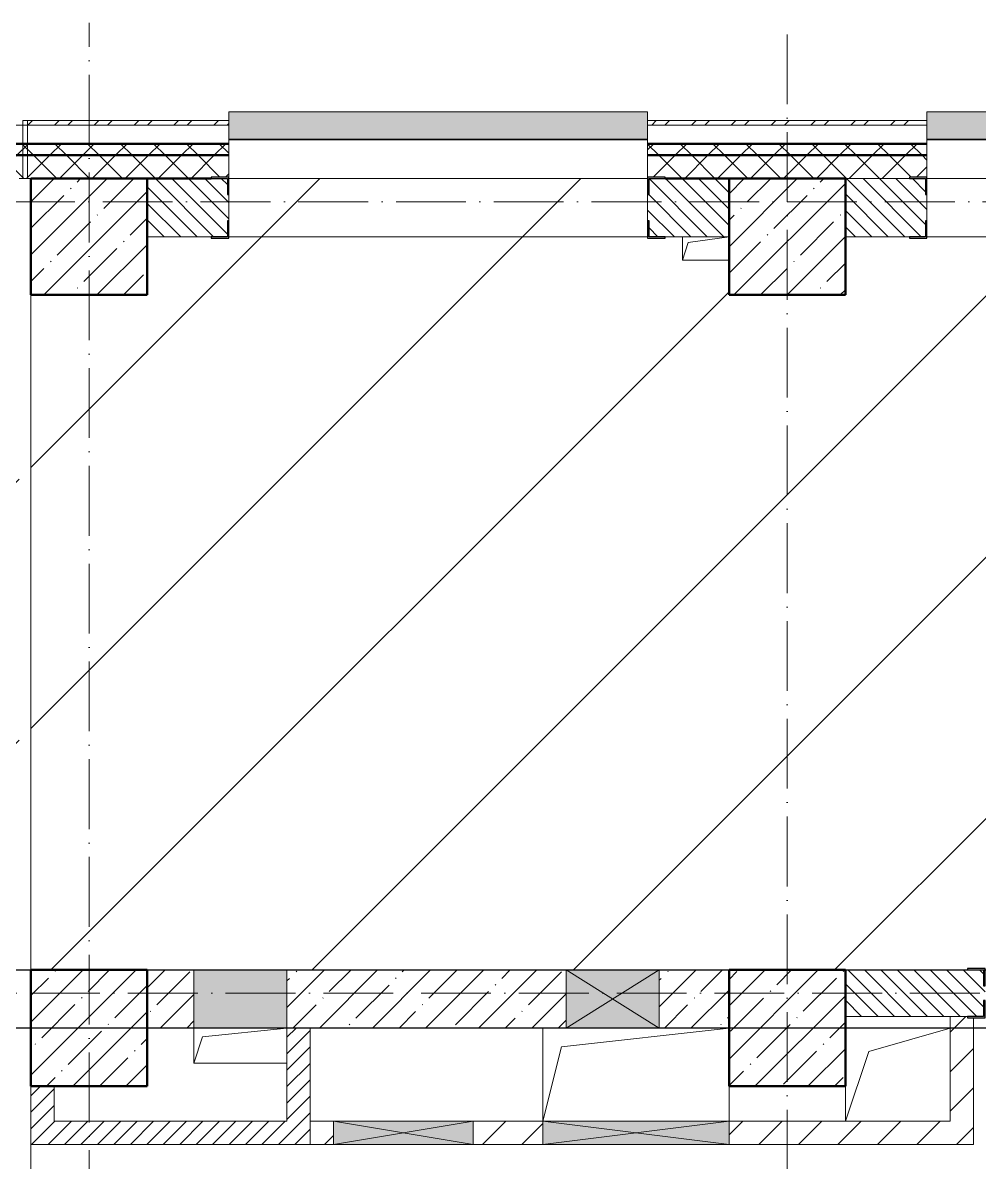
# Model space of a CAD drawing. Header units: millimetres. Extents: x 35697 to 388678, y -91946 to 171347.
# Drawn here: x 322086 to 326196, y -81609 to -76713 of the extents above; entities that cross this region are included whole.
import ezdxf

# ---------------------------------------------------------------- set-up
doc = ezdxf.new("R2010")
doc.units = ezdxf.units.MM
doc.linetypes.add('50_200_ШТРИХ_1Т_ш5_п1_п1_', pattern=[700, 500, -100, 0, -100])
for name, color, linetype, lineweight in [('2.1) ПГП окна 2.8 м', 5, 'Continuous', 30), ('A-DETL-GENF-OTLN', 7, 'Continuous', 9), ('A-FLOR-____-OTLN', 7, 'Continuous', 9), ('A-GENM-____-MCUT', 7, 'Continuous', 25), ('A-GENM-____-OTLN', 7, 'Continuous', 9), ('A-GENM-____-OTLN-1', 7, 'Continuous', 25), ('A-GLAZ-____-OTLN', 7, 'Continuous', 9), ('A-WALL-____-MCUT-1', 7, 'Continuous', 9), ('A-WALL-____-MCUT-2', 7, 'Continuous', 50), ('A-WALL-____-MCUT-3', 7, 'Continuous', 9), ('A-WALL-____-OTLN', 7, 'Continuous', 9), ('A-WALL-____-PATT-1', 7, 'Continuous', 9), ('A-WALL-FNSH-MCUT-1', 7, 'Continuous', 9), ('S-COLS-____-MCUT', 7, 'Continuous', 50), ('S-COLS-____-OTLN', 7, 'Continuous', 9), ('S-GRID-____-OTLN-1', 7, '50_200_ШТРИХ_1Т_ш5_п1_п1_', 9), ('стяжа', 7, 'Continuous', 30)]:
    doc.layers.add(name, color=color, linetype=linetype, lineweight=lineweight)
doc.layers.add('A-GLAZ-____-OTLN-1', color=7, linetype='Continuous', lineweight=9, true_color=0xc0c0c0)
pattern_1 = [(45, (283770.71, -86863.46), (-70.71068, 70.71068), []), (135, (283770.71, -86863.46), (-70.71068, -70.71068), [])]
pattern_2 = [(45, (283770.7, -86863.46), (-114.04925, 114.04925), []), (45, (283884.76, -86863.46), (-114.04925, 114.04925), [201.612, -40.322, 3.353, -36.97])]
pattern_3 = [(45, (283770.707, -86863.456), (-35.35534, 35.35534), [])]
pattern_4 = [(45, (283770.71, -86863.46), (-84.8528, 84.8528), [])]
pattern_5 = [(135, (283770.707, -86863.456), (-35.35534, -35.35534), [])]

# ---------------------------------------------------------------- blocks, each defined once
blk = doc.blocks.new('BSC_Колонна _Прямоугольная - 500х500-V107-АР1_План отверстий 3 этажа в осях 1-64_А-ГГ')
at = {"layer": 'S-COLS-____-OTLN'}
h = blk.add_hatch(dxfattribs=at)
h.set_pattern_fill('FP_130', color=256, style=0, pattern_type=2)
h.set_pattern_definition([(45, (-38600, -5831.04), (-114.04925, 114.04925), []), (45, (-38485.95, -5831.04), (-114.04925, 114.04925), [201.613, -40.323, 3.353, -36.97])])
h.paths.add_polyline_path([(-250, -250), (250, -250), (250, 250), (-250, 250)], flags=0)
at = {"layer": 'S-COLS-____-MCUT'}
for p, q in [((250, 250), (-250, 250)), ((-250, 250), (-250, -250)), ((250, -250), (250, 250)), ((-250, -250), (250, -250))]:
    blk.add_line(p, q, dxfattribs=at)
blk = doc.blocks.new('BSC_Колонна _Прямоугольная - 500х500-V151-АР1_План отверстий 3 этажа в осях 1-64_А-ГГ')
at = {"layer": 'S-COLS-____-OTLN'}
h = blk.add_hatch(dxfattribs=at)
h.set_pattern_fill('FP_174', color=256, style=0, pattern_type=2)
h.set_pattern_definition([(45, (-41600, -5831.04), (-114.04925, 114.04925), []), (45, (-41485.95, -5831.04), (-114.04925, 114.04925), [201.613, -40.323, 3.353, -36.97])])
h.paths.add_polyline_path([(-250, -250), (250, -250), (250, 250), (-250, 250)], flags=0)
at = {"layer": 'S-COLS-____-MCUT'}
for p, q in [((250, 250), (-250, 250)), ((-250, 250), (-250, -250)), ((250, -250), (250, 250)), ((-250, -250), (250, -250))]:
    blk.add_line(p, q, dxfattribs=at)
blk = doc.blocks.new('Фахверк_СКБ_Уголок - 250_2700-27497298-АР1_План отверстий 3 этажа в осях 1-64_А-ГГ')
at = {"layer": 'A-GENM-____-MCUT'}
for p, q in [((200, 181), (125, 181)), ((125, 181), (125, 106)), ((131, 106), (131, 175)), ((131, 175), (200, 175)), ((200, 175), (200, 181)), ((125, 106), (131, 106)), ((131, -6), (125, -6)), ((125, -6), (125, -81)), ((131, -75), (131, -6)), ((125, -81), (200, -81)), ((200, -75), (131, -75)), ((200, -81), (200, -75))]:
    blk.add_line(p, q, dxfattribs=at)
blk = doc.blocks.new('АР_Перемычка - АР_Перемычка-28704962-АР1_План отверстий 3 этажа в осях 1-64_А-ГГ')
at = {"layer": 'A-GENM-____-OTLN'}
blk.add_line((-350, -100), (-342, -100), dxfattribs=at)
blk = doc.blocks.new('154_Стойка_СКБ_Уголок - СМ-2480_200-28346303-АР1_План отверстий 3 этажа в осях 1-64_А-ГГ')
at = {"layer": 'A-GENM-____-MCUT'}
for p, q in [((125, 156), (125, 81)), ((200, 156), (125, 156)), ((131, 81), (131, 150)), ((131, 150), (200, 150)), ((200, 150), (200, 156)), ((125, 81), (131, 81)), ((131, 19), (125, 19)), ((125, 19), (125, -56)), ((131, -50), (131, 19)), ((125, -56), (200, -56)), ((200, -50), (131, -50)), ((200, -56), (200, -50))]:
    blk.add_line(p, q, dxfattribs=at)
blk = doc.blocks.new('AR_Отверстие Ниша - Лючок-32404366-АР1_План отверстий 3 этажа в осях 1-64_А-ГГ')
at = {"layer": 'A-GLAZ-____-OTLN-1'}
blk.add_hatch(color=256, dxfattribs=at).paths.add_polyline_path([(-200, 125), (-200, -125), (200, -125), (200, 125)], flags=0)
at = {"layer": 'A-GLAZ-____-OTLN'}
for p, q in [((200, 125), (-200, 125)), ((-200, 125), (-200, -125)), ((200, -125), (200, 125)), ((-200, -125), (200, -125))]:
    blk.add_line(p, q, dxfattribs=at)
blk = doc.blocks.new('AR_Отверстие прямоугольное _в плите_ - AR_Отверстие прямоугольное _в плите_-30459225-АР1_План отверстий 3 этажа в осях 1-64_А-ГГ')
at = {"layer": 'A-GENM-____-OTLN'}
for p, q in [((-200, 75), (-200, -75)), ((-162.5, 37.5), (200, 75)), ((-200, -75), (-162.5, 37.5)), ((-200, -75), (200, -75))]:
    blk.add_line(p, q, dxfattribs=at)
blk = doc.blocks.new('AR_Отверстие прямоугольное _в плите_ - AR_Отверстие прямоугольное _в плите_-V180-АР1_План отверстий 3 этажа в осях 1-64_А-ГГ')
at = {"layer": 'A-GENM-____-OTLN'}
for p, q in [((-100, 50), (-100, -50)), ((-75, 25), (100, 50)), ((-100, -50), (-75, 25)), ((-100, -50), (100, -50))]:
    blk.add_line(p, q, dxfattribs=at)
blk = doc.blocks.new('AR_Отверстие прямоугольное _в плите_ - AR_Отверстие прямоугольное _в плите_-30552658-АР1_План отверстий 3 этажа в осях 1-64_А-ГГ')
at = {"layer": 'A-GENM-____-OTLN'}
for p, q in [((-400, 200), (-400, -200)), ((-320, 120), (400, 200)), ((-400, -200), (-320, 120)), ((400, -200), (400, -50))]:
    blk.add_line(p, q, dxfattribs=at)
blk = doc.blocks.new('AR_Отверстие прямоугольное _в плите_ - AR_Отверстие прямоугольное _в плите_-30552855-АР1_План отверстий 3 этажа в осях 1-64_А-ГГ')
at = {"layer": 'A-GENM-____-OTLN'}
for p, q in [((225, 200), (-225, 200)), ((-125, 100), (225, 200)), ((-225, -200), (-125, 100)), ((-225, -50), (-225, -200))]:
    blk.add_line(p, q, dxfattribs=at)
blk = doc.blocks.new('AR_Отверстие прямоугольное _в стене__БезПР - AR_Отверстие прямоугольное _в стене__БезПР-30590131-АР1_План отверстий 3 этажа в осях 1-64_А-ГГ')
at = {"layer": 'A-GLAZ-____-OTLN-1'}
blk.add_hatch(color=256, dxfattribs=at).paths.add_polyline_path([(200, 125), (-200, 125), (-200, -125), (200, -125)], flags=0)
at = {"layer": 'A-DETL-GENF-OTLN'}
for p, q in [((-200, -125), (-200, 125)), ((-200, 125), (200, 125)), ((200, 125), (-200, -125)), ((-200, 125), (200, -125)), ((200, 125), (-200, 125)), ((-200, 125), (-200, -125)), ((200, 125), (200, -125)), ((200, -125), (200, 125)), ((200, -125), (-200, -125)), ((-200, -125), (200, -125))]:
    blk.add_line(p, q, dxfattribs=at)
at = {"layer": 'A-GLAZ-____-OTLN'}
blk.add_line((200, 125), (-200, 125), dxfattribs=at)
blk = doc.blocks.new('Отлив_СКБ - Отлив витража_120_НВФ-31885687-АР1_План отверстий 3 этажа в осях 1-64_А-ГГ')
at = {"layer": 'A-GLAZ-____-OTLN-1'}
for points in [[(0, 0), (0, -2), (1800, -2), (1800, 0), (534.2, 0)], [(0, -2), (0, -120), (1800, -120), (1800, -2), (534.2, -2)]]:
    blk.add_hatch(color=256, dxfattribs=at).paths.add_polyline_path(points, flags=0)
at = {"layer": 'A-GLAZ-____-OTLN'}
for p, q in [((0, 0), (1800, 0)), ((1800, -2), (0, -2)), ((0, -120), (0, -83)), ((1800, -83), (1800, -120)), ((0, -120), (1800, -120))]:
    blk.add_line(p, q, dxfattribs=at)
blk = doc.blocks.new('Стены 4 - Стены 4-31195499-АР1_План отверстий 3 этажа в осях 1-64_А-ГГ')
at = {"layer": 'A-WALL-____-MCUT-3'}
for p, q in [((-1798.5, 41030.2), (-1798.5, 41010.2)), ((-1548.5, 41030.2), (-1798.5, 41030.2)), ((-1548.5, 41010.2), (-1548.5, 41030.2)), ((-1798.5, 41010.2), (-1548.5, 41010.2))]:
    blk.add_line(p, q, dxfattribs=at)
blk = doc.blocks.new('AR_Отверстие прямоугольное _в стене__БезПР - AR_Отверстие прямоугольное _в стене__БезПР-36788922-АР1_План отверстий 3 этажа в осях 1-64_А-ГГ')
at = {"layer": 'A-GLAZ-____-OTLN'}
blk.add_hatch(color=256, dxfattribs=at).paths.add_polyline_path([(300, -50), (300, 50), (-300, 50), (-300, -50)], flags=0)
at = {"layer": 'A-DETL-GENF-OTLN'}
for p, q in [((-300, -50), (-300, 50)), ((-300, 50), (300, 50)), ((300, 50), (-300, -50)), ((-300, 50), (300, -50)), ((300, 50), (-300, 50)), ((-300, 50), (-300, -50)), ((300, 50), (300, -50)), ((300, -50), (300, 50)), ((300, -50), (-300, -50)), ((-300, -50), (300, -50))]:
    blk.add_line(p, q, dxfattribs=at)
at = {"layer": 'A-GLAZ-____-OTLN'}
blk.add_line((300, 50), (-300, 50), dxfattribs=at)
blk = doc.blocks.new('AR_Отверстие прямоугольное _в стене_ - AR_Отверстие прямоугольное _в стене__ОВ-36980490-АР1_План отверстий 3 этажа в осях 1-64_А-ГГ')
at = {"layer": 'A-GLAZ-____-OTLN'}
blk.add_hatch(color=256, dxfattribs=at).paths.add_polyline_path([(-400, -50), (400, -50), (400, 50), (-400, 50)], flags=0)
at = {"layer": 'A-DETL-GENF-OTLN'}
for p, q in [((-400, -50), (-400, 50)), ((-400, 50), (400, 50)), ((400, 50), (-400, -50)), ((-400, 50), (400, -50)), ((400, 50), (-400, 50)), ((-400, 50), (-400, -50)), ((400, 50), (400, -50)), ((400, -50), (400, 50)), ((400, -50), (-400, -50)), ((-400, -50), (400, -50))]:
    blk.add_line(p, q, dxfattribs=at)
blk = doc.blocks.new('3эт')
at = {"layer": 'S-GRID-____-OTLN-1', "color": 251, "ltscale": 0.6, "true_color": 0x636466}
for p, q in [((322370.7, -91099.7), (322370.7, -76712.9)), ((325370.7, -91346.1), (325370.7, -76712.9)), ((387845.1, -77482.4), (279340.9, -77482.4)), ((374089.5, -80882.4), (279101.9, -80882.4))]:
    blk.add_line(p, q, dxfattribs=at)

msp = doc.modelspace()

# ---------------------------------------------------------------- hatches: boundary and pattern name
at = {"layer": '2.1) ПГП окна 2.8 м'}
h = msp.add_hatch(dxfattribs=at)
h.set_pattern_fill('ANSI31', color=5, scale=250)
h.paths.add_polyline_path([(322070.7, -77882.4), (321570.7, -77882.4), (321570.7, -77632.4), (319770.7, -77632.4), (319770.7, -77638.4), (319695.7, -77638.4), (319270.7, -77634.3), (319270.7, -77732.4), (319070.7, -77732.4), (319070.7, -77882.4), (318570.7, -77882.4), (318570.7, -77632.4), (316770.7, -77632.4), (316770.7, -77638.4), (316695.7, -77638.4), (315645.7, -77632.4), (315645.7, -77638.4), (315570.7, -77638.4), (313770.7, -77632.4), (313770.7, -77638.4), (313695.7, -77638.4), (313070.7, -77632.4), (313070.7, -77882.4), (312570.7, -77882.4), (312570.7, -77632.4), (310770.7, -77632.4), (310770.7, -77638.4), (310695.7, -77638.4), (310270.7, -77634.3), (310270.7, -77732.4), (310070.7, -77732.4), (310070.7, -77882.4), (309570.7, -77882.4), (309570.7, -77632.4), (302520.7, -77632.4), (301370.7, -77632.4), (301370.7, -77382.4), (298806.3, -77382.4, -0.683489), (298713.1, -77382.4), (293370.7, -77382.4), (293370.7, -77632.4), (289370.7, -77632.4), (281820.7, -77632.4), (281820.7, -77882.4), (281570.7, -77882.4), (281570.7, -78207.4), (281576.7, -78207.4), (281576.7, -78282.4), (281570.7, -80082.4), (281576.7, -80082.4), (281576.7, -80157.4), (281573.9, -80332.4), (281670.7, -80332.4), (281670.7, -80532.4), (281820.7, -80532.4), (281820.7, -80782.4), (289595.7, -80782.4), (289595.7, -80776.4), (289670.7, -80776.4), (290820.7, -80776.5), (290820.7, -80776.4), (290895.7, -80776.4), (292345.7, -80776.5), (292345.7, -80776.4), (292420.7, -80776.4), (293570.7, -80776.5), (293570.7, -80776.4), (293645.7, -80776.4), (294695.7, -80776.5), (294695.7, -80776.4), (294770.7, -80776.4), (295770.7, -80776.5), (295770.7, -80776.4), (295845.7, -80776.4), (296445.7, -80776.5), (296445.7, -80776.4), (296520.7, -80776.4), (297670.7, -80776.5), (297670.7, -80776.4), (297745.7, -80776.4), (302770.7, -80776.8), (302770.7, -80776.4), (302845.7, -80776.4), (307395.7, -80776.8), (307395.7, -80776.4), (307470.7, -80776.4), (309170.7, -80776.6), (309170.7, -80776.4), (309245.7, -80776.4), (313095.7, -80776.8), (313095.7, -80776.4), (313248.7, -80776.4), (313260.7, -80782.4), (313660.7, -80782.4), (313870.7, -80782.4), (313870.7, -80776.4), (313945.7, -80776.4), (314095.7, -80776.4), (314095.7, -80776.4), (314170.7, -80776.4), (314870.7, -80776.5), (314870.7, -80776.4), (314945.7, -80776.4), (316745.7, -80776.6), (316745.7, -80776.4), (316820.7, -80776.4), (317970.7, -80776.5), (317970.7, -80776.4), (318045.7, -80776.4), (322070.7, -80776.9)])
h.paths.add_polyline_path([(355620.7, -77882.4), (355120.7, -77882.4), (355120.7, -77632.4), (352620.7, -77632.4), (352620.7, -77882.4), (352120.7, -77882.4), (352120.7, -77732.4), (351920.7, -77732.4), (351945.7, -77657.4), (352120.7, -77632.4), (352120.7, -77382.4), (351776.7, -77382.4), (351776.7, -77451.4), (351770.7, -77563.4), (351770.7, -77382.4), (346620.7, -77382.4), (346620.7, -77661), (346820.7, -77632.4), (346820.7, -77732.4), (346620.7, -77732.4), (346620.7, -77882.4), (346120.7, -77882.4), (346120.7, -77732.4), (345920.7, -77732.4), (345920.7, -77632.4), (343970.7, -77632.4), (343970.7, -77638.4), (343895.7, -77638.4), (343620.7, -77632.4), (343620.7, -77882.4), (343120.7, -77882.4), (343120.7, -77632.4), (342845.7, -77632.4), (342845.7, -77638.4), (342770.7, -77638.4), (342770.7, -77632.4), (340970.7, -77632.4), (340970.7, -77638.4), (340895.7, -77638.4), (339845.7, -77632.4), (339845.7, -77638.4), (339770.7, -77638.4), (337970.7, -77632.4), (337970.7, -77638.4), (337820.7, -77638.4), (337820.7, -77732.4), (337620.7, -77732.4), (337620.7, -77882.4), (337120.7, -77882.4), (337120.7, -77732.4), (336920.7, -77732.4), (336945.7, -77657.4), (337120.7, -77632.4), (337120.7, -77382.4), (336776.7, -77382.4), (336776.7, -77451.4), (336770.7, -77563.4), (336770.7, -77382.4), (334970.7, -77382.4), (334970.7, -77451.4), (334970.7, -77563.4), (334970.7, -77638.4), (334895.7, -77638.4), (334620.7, -77632.4), (334620.7, -77882.4), (334120.7, -77882.4), (334120.7, -77732.4), (333920.7, -77732.4), (333945.7, -77657.4), (334120.7, -77632.4), (334120.7, -77382.4), (333776.7, -77382.4), (333776.7, -77451.4), (333770.7, -77563.4), (333770.7, -77382.4), (331970.7, -77382.4), (331970.7, -77451.4), (331970.7, -77563.4), (331970.7, -77638.4), (331895.7, -77638.4), (330845.7, -77632.4), (330845.7, -77638.4), (330770.7, -77638.4), (330770.7, -77632.4), (328970.7, -77632.4), (328970.7, -77638.4), (328820.7, -77638.4), (328820.7, -77732.4), (328620.7, -77732.4), (328620.7, -77882.4), (328120.7, -77882.4), (328120.7, -77732.4), (327920.7, -77732.4), (327945.7, -77657.4), (328120.7, -77632.4), (328120.7, -77382.4), (327776.7, -77382.4), (327776.7, -77451.4), (327770.7, -77563.4), (327770.7, -77382.4), (325970.7, -77382.4), (325970.7, -77451.4), (325970.7, -77563.4), (325970.7, -77638.4), (325895.7, -77638.4), (325620.7, -77632.4), (325620.7, -77882.4), (325120.7, -77882.4), (325120.7, -77732.4), (324920.7, -77732.4), (324945.7, -77657.4), (325120.7, -77632.4), (325120.7, -77382.4), (324776.7, -77382.4), (324776.7, -77451.4), (324770.7, -77563.4), (324770.7, -77382.4), (322970.7, -77382.4), (322970.7, -77451.4), (322970.7, -77563.4), (322970.7, -77638.4), (322895.7, -77638.4), (322620.7, -77632.4), (322620.7, -77882.4), (322120.7, -77882.4), (322120.7, -80782.4), (326145.7, -80782.4), (326145.7, -80776.4), (326220.7, -80776.4), (327920.7, -80776.6), (327920.7, -80776.4), (327995.7, -80776.4), (329320.7, -80776.6), (329320.7, -80776.4), (329395.7, -80776.4), (329495.7, -80776.4), (329495.7, -80776.4), (329570.7, -80776.4), (331370.7, -80776.7), (331370.7, -80776.4), (331445.7, -80776.4), (337945.7, -80777.4), (337945.7, -80776.4), (338020.7, -80776.4), (339720.7, -80776.7), (339720.7, -80776.4), (339795.7, -80776.4), (340445.7, -80776.5), (340445.7, -80776.4), (340520.7, -80776.4), (341420.7, -80776.6), (341420.7, -80776.4), (341495.7, -80776.4), (346945.7, -80777.5), (346945.7, -80776.4), (347020.7, -80776.4), (348720.7, -80776.8), (348720.7, -80776.4), (348795.7, -80776.4), (352745.7, -80777.4), (352745.7, -80776.4), (352820.7, -80776.4), (353720.7, -80776.7), (353720.7, -80776.4), (353795.7, -80776.4), (355620.7, -80777)])
h.paths.add_polyline_path([(324776.7, -77632.4), (324845.7, -77632.4), (324845.7, -77638.4), (324776.7, -77638.4)], flags=16)
h.paths.add_polyline_path([(327776.7, -77632.4), (327845.7, -77632.4), (327845.7, -77638.4), (327776.7, -77638.4)], flags=16)
h.paths.add_polyline_path([(333776.7, -77632.4), (333845.7, -77632.4), (333845.7, -77638.4), (333776.7, -77638.4)], flags=16)
h.paths.add_polyline_path([(336776.7, -77632.4), (336845.7, -77632.4), (336845.7, -77638.4), (336776.7, -77638.4)], flags=16)
h.paths.add_polyline_path([(351776.7, -77632.4), (351845.7, -77632.4), (351845.7, -77638.4), (351776.7, -77638.4)], flags=16)
h.paths.add_polyline_path([(372820.7, -77882.4), (370565.7, -77882.4), (370565.7, -77888.4), (370490.7, -77888.4), (370490.7, -77882.4), (369340.7, -77882.4), (369340.7, -77888.4), (369265.7, -77888.4), (363995.7, -77882.4), (363995.7, -77888.4), (363920.7, -77888.4), (362770.7, -77882.4), (362770.7, -77888.4), (362695.7, -77888.4), (361770.7, -77882.4), (361270.7, -77882.4), (360195.7, -77882.4), (360195.7, -77888.4), (360120.7, -77888.4), (360120.7, -77882.4), (358970.7, -77882.4), (358970.7, -77888.4), (358895.7, -77888.4), (358770.7, -77882.4), (358270.7, -77882.4), (358270.7, -77632.4), (356170.7, -77632.4), (356170.7, -77882.4), (355670.7, -77882.4), (355670.7, -80782.4), (356170.7, -80782.4), (356495.7, -80782.4), (356495.7, -80776.4), (356570.7, -80776.4), (358270.7, -80777), (358270.7, -80776.4), (358345.7, -80776.4), (361995.7, -80777.9), (361995.7, -80776.4), (362070.7, -80776.4), (362770.7, -80776.8), (362770.7, -80776.4), (362845.7, -80776.4), (362995.7, -80776.5), (362995.7, -80776.4), (363070.7, -80776.4), (363770.7, -80776.8), (363770.7, -80776.4), (363845.7, -80776.4), (363995.7, -80776.5), (363995.7, -80776.4), (364070.7, -80776.4), (372770.7, -80782.4), (372820.7, -80782.4), (372820.7, -80082.4)])
h.paths.add_polyline_path([(301397.2, -79889.3), (303030.7, -79889.3), (303030.7, -78689.3), (301397.2, -78689.3)], flags=24)
h.paths.add_polyline_path([(340247.8, -79908.4), (341925.4, -79908.4), (341925.4, -78708.4), (340247.8, -78708.4)], flags=24)
at = {"layer": 'A-WALL-____-PATT-1'}
h = msp.add_hatch(dxfattribs=at)
h.set_pattern_fill('FP_3', color=256, style=0, pattern_type=2)
h.set_pattern_definition([(45, (283770.71, -86863.46), (-85.53659, 85.53659), []), (45, (283827.73, -86863.46), (-85.53659, 85.53659), [])])
h.paths.add_polyline_path([(355635.7, -77152.4), (355635.7, -77132.4), (351770.7, -77132.4), (351770.7, -77152.4), (354455.6, -77152.4)], flags=0)
h.paths.add_polyline_path([(343850.8, -77152.4), (343970.7, -77152.4), (343970.7, -77132.4), (342770.7, -77132.4), (342770.7, -77152.4)], flags=0)
h.paths.add_polyline_path([(340315.9, -77152.4), (340970.7, -77152.4), (340970.7, -77132.4), (339770.7, -77132.4), (339770.7, -77152.4)], flags=0)
h.paths.add_polyline_path([(337970.7, -77152.4), (337970.7, -77132.4), (336770.7, -77132.4), (336770.7, -77152.4), (336781, -77152.4)], flags=0)
h.paths.add_polyline_path([(334970.7, -77152.4), (334970.7, -77132.4), (333770.7, -77132.4), (333770.7, -77152.4)], flags=0)
h.paths.add_polyline_path([(330770.7, -77152.4), (331970.7, -77152.4), (331970.7, -77132.4), (330770.7, -77132.4)], flags=0)
h.paths.add_polyline_path([(328970.7, -77152.4), (328970.7, -77132.4), (327770.7, -77132.4), (327770.7, -77152.4), (327943.6, -77152.4)], flags=0)
h.paths.add_polyline_path([(324770.7, -77152.4), (325970.7, -77152.4), (325970.7, -77132.4), (324770.7, -77132.4)], flags=0)
h.paths.add_polyline_path([(322970.7, -77152.4), (322970.7, -77132.4), (322105.7, -77132.4), (322105.7, -77152.4), (322641.2, -77152.4)], flags=0)
h = msp.add_hatch(dxfattribs=at)
h.set_pattern_fill('FP_1', color=256, style=0, pattern_type=2)
h.set_pattern_definition(pattern_1)
h.paths.add_polyline_path([(358120.7, -77282.4), (358120.7, -77232.4), (351770.7, -77232.4), (351770.7, -77282.4), (357990.5, -77282.4)], flags=0)
h.paths.add_polyline_path([(343850.8, -77282.4), (343970.7, -77282.4), (343970.7, -77232.4), (342770.7, -77232.4), (342770.7, -77282.4)], flags=0)
h.paths.add_polyline_path([(340970.7, -77282.4), (340970.7, -77232.4), (339770.7, -77232.4), (339770.7, -77282.4), (340315.9, -77282.4)], flags=0)
h.paths.add_polyline_path([(337970.7, -77282.4), (337970.7, -77232.4), (336770.7, -77232.4), (336770.7, -77282.4), (336781, -77282.4)], flags=0)
h.paths.add_polyline_path([(334970.7, -77282.4), (334970.7, -77232.4), (333770.7, -77232.4), (333770.7, -77282.4)], flags=0)
h.paths.add_polyline_path([(330770.7, -77282.4), (331970.7, -77282.4), (331970.7, -77232.4), (330770.7, -77232.4)], flags=0)
h.paths.add_polyline_path([(328970.7, -77282.4), (328970.7, -77232.4), (327770.7, -77232.4), (327770.7, -77282.4), (327943.6, -77282.4)], flags=0)
h.paths.add_polyline_path([(325970.7, -77282.4), (325970.7, -77232.4), (324770.7, -77232.4), (324770.7, -77282.4)], flags=0)
h.paths.add_polyline_path([(322641.2, -77282.4), (322970.7, -77282.4), (322970.7, -77232.4), (321570.7, -77232.4), (321570.7, -77282.4)], flags=0)
h.paths.add_polyline_path([(318570.7, -77282.4), (319770.7, -77282.4), (319770.7, -77232.4), (318570.7, -77232.4)], flags=0)
h.paths.add_polyline_path([(316770.7, -77282.4), (316770.7, -77232.4), (315570.7, -77232.4), (315571.4, -77282.4)], flags=0)
h.paths.add_polyline_path([(313770.7, -77282.4), (313770.7, -77232.4), (312570.7, -77232.4), (312570.7, -77282.4)], flags=0)
h.paths.add_polyline_path([(310770.7, -77282.4), (310770.7, -77232.4), (307600.7, -77232.4), (307600.7, -77282.4), (308501.5, -77282.4)], flags=0)
h = msp.add_hatch(dxfattribs=at)
h.set_pattern_fill('FP_1', color=256, style=0, pattern_type=2)
h.set_pattern_definition(pattern_1)
h.paths.add_polyline_path([(358120.7, -77382.4), (358120.7, -77282.4), (351770.7, -77282.4), (351770.7, -77376.4), (351845.7, -77376.4), (351845.7, -77382.4), (357990.5, -77382.4)], flags=0)
h.paths.add_polyline_path([(343850.8, -77382.4), (343895.7, -77382.4), (343895.7, -77376.4), (343970.7, -77376.4), (343970.7, -77282.4), (342770.7, -77282.4), (342770.7, -77376.4), (342845.7, -77376.4), (342845.7, -77382.4), (343620.7, -77382.4)], flags=0)
h.paths.add_polyline_path([(340895.7, -77382.4), (340895.7, -77376.4), (340970.7, -77376.4), (340970.7, -77282.4), (339770.7, -77282.4), (339770.7, -77376.4), (339845.7, -77376.4), (339845.7, -77382.4), (340315.9, -77382.4)], flags=0)
h.paths.add_polyline_path([(337895.7, -77382.4), (337895.7, -77376.4), (337970.7, -77376.4), (337970.7, -77282.4), (336770.7, -77282.4), (336770.7, -77376.4), (336845.7, -77376.4), (336845.7, -77382.4), (337620.7, -77382.4)], flags=0)
h.paths.add_polyline_path([(334895.7, -77382.4), (334895.7, -77376.4), (334970.7, -77376.4), (334970.7, -77282.4), (333770.7, -77282.4), (333770.7, -77376.4), (333845.7, -77376.4), (333845.7, -77382.4), (334120.7, -77382.4)], flags=0)
h.paths.add_polyline_path([(331895.7, -77382.4), (331895.7, -77376.4), (331970.7, -77376.4), (331970.7, -77282.4), (330770.7, -77282.4), (330770.7, -77376.4), (330845.7, -77376.4), (330845.7, -77382.4), (331478.6, -77382.4)], flags=0)
h.paths.add_polyline_path([(327845.7, -77382.4), (328895.7, -77382.4), (328895.7, -77376.4), (328970.7, -77376.4), (328970.7, -77282.4), (327770.7, -77282.4), (327770.7, -77376.4), (327845.7, -77376.4)], flags=0)
h.paths.add_polyline_path([(325120.7, -77382.4), (325895.7, -77382.4), (325895.7, -77376.4), (325970.7, -77376.4), (325970.7, -77282.4), (324770.7, -77282.4), (324770.7, -77376.4), (324845.7, -77376.4), (324845.7, -77382.4)], flags=0)
h.paths.add_polyline_path([(322641.2, -77382.4), (322895.7, -77382.4), (322895.7, -77376.4), (322970.7, -77376.4), (322970.7, -77282.4), (321570.7, -77282.4), (321570.7, -77382.4), (322620.7, -77382.4)], flags=0)
h.paths.add_polyline_path([(319106.3, -77382.4), (319695.7, -77382.4), (319695.7, -77376.4), (319770.7, -77376.4), (319770.7, -77282.4), (318570.7, -77282.4), (318570.7, -77382.4), (319070.7, -77382.4)], flags=0)
h.paths.add_polyline_path([(316695.7, -77382.4), (316695.7, -77376.4), (316770.7, -77376.4), (316770.7, -77282.4), (315570.7, -77282.4), (315571.4, -77376.4), (315645.7, -77376.4), (315645.7, -77382.4)], flags=0)
h.paths.add_polyline_path([(313695.7, -77382.4), (313695.7, -77376.4), (313770.7, -77376.4), (313770.7, -77282.4), (312570.7, -77282.4), (312570.7, -77382.4), (313070.7, -77382.4)], flags=0)
h.paths.add_polyline_path([(310695.7, -77382.4), (310695.7, -77376.4), (310770.7, -77376.4), (310770.7, -77282.4), (307600.7, -77282.4), (307600.7, -77382.4), (310070.7, -77382.4)], flags=0)
h = msp.add_hatch(dxfattribs=at)
h.set_pattern_fill('FP_6', color=256, style=0, pattern_type=2)
h.set_pattern_definition(pattern_5)
h.paths.add_polyline_path([(324845.7, -77632.4), (325120.7, -77632.4), (325120.7, -77382.4), (324776.7, -77382.4), (324776.7, -77451.4), (324770.7, -77451.4), (324770.7, -77563.4), (324776.7, -77563.4), (324776.7, -77632.4)], flags=0)
h.paths.add_polyline_path([(322620.7, -77632.4), (322964.7, -77632.4), (322964.7, -77563.4), (322970.7, -77563.4), (322970.7, -77451.4), (322964.7, -77451.4), (322964.7, -77382.4), (322620.7, -77382.4)], flags=0)
h = msp.add_hatch(dxfattribs=at)
h.set_pattern_fill('FP_6', color=256, style=0, pattern_type=2)
h.set_pattern_definition(pattern_5)
h.paths.add_polyline_path([(325964.7, -77632.4), (325964.7, -77563.4), (325970.7, -77563.4), (325970.7, -77451.4), (325964.7, -77451.4), (325964.7, -77382.4), (325620.7, -77382.4), (325620.7, -77632.4), (325895.7, -77632.4)], flags=0)
h.paths.add_polyline_path([(327943.6, -77632.4), (328120.7, -77632.4), (328120.7, -77382.4), (327776.7, -77382.4), (327776.7, -77451.4), (327770.7, -77451.4), (327770.7, -77563.4), (327776.7, -77563.4), (327776.7, -77632.4), (327845.7, -77632.4)], flags=0)
h = msp.add_hatch(dxfattribs=at)
h.set_pattern_fill('FP_38', color=256, style=0, pattern_type=2)
h.set_pattern_definition(pattern_2)
h.paths.add_polyline_path([(324420.7, -81032.4), (324420.7, -80782.4), (323220.7, -80782.4), (323220.7, -81032.4), (324408.7, -81032.4)], flags=0)
h.paths.add_polyline_path([(325120.7, -81032.4), (325120.7, -80782.4), (324820.7, -80782.4), (324820.7, -81032.4)], flags=0)
h.paths.add_polyline_path([(322820.7, -81032.4), (322820.7, -80782.4), (322620.7, -80782.4), (322620.7, -81032.4), (322641.2, -81032.4)], flags=0)
h = msp.add_hatch(dxfattribs=at)
h.set_pattern_fill('FP_6', color=256, style=0, pattern_type=2)
h.set_pattern_definition(pattern_5)
h.paths.add_polyline_path([(327943.6, -80982.4), (328120.7, -80982.4), (328120.7, -80782.4), (327926.7, -80782.4), (327926.7, -80851.4), (327920.7, -80851.4), (327920.7, -80913.4), (327926.7, -80913.4), (327926.7, -80982.4)], flags=0)
h.paths.add_polyline_path([(326214.7, -80982.4), (326214.7, -80913.4), (326220.7, -80913.4), (326220.7, -80851.4), (326214.7, -80851.4), (326214.7, -80782.4), (325620.7, -80782.4), (325620.7, -80982.4), (326176.2, -80982.4)], flags=0)
h = msp.add_hatch(dxfattribs=at)
h.set_pattern_fill('FP_4', color=256, style=0, pattern_type=2)
h.set_pattern_definition(pattern_4)
h.paths.add_polyline_path([(326170.7, -81532.4), (326170.7, -80988.4), (326145.7, -80988.4), (326145.7, -80982.4), (326070.7, -80982.4), (326070.7, -81532.4)], flags=0)
h = msp.add_hatch(dxfattribs=at)
h.set_pattern_fill('FP_5', color=256, style=0, pattern_type=2)
h.set_pattern_definition(pattern_3)
h.paths.add_polyline_path([(323320.7, -81532.4), (323320.7, -81032.4), (323220.7, -81032.4), (323220.7, -81532.4)], flags=0)
h = msp.add_hatch(dxfattribs=at)
h.set_pattern_fill('FP_5', color=256, style=0, pattern_type=2)
h.set_pattern_definition(pattern_3)
h.paths.add_polyline_path([(322220.7, -81532.4), (322220.7, -81282.4), (322120.7, -81282.4), (322120.7, -81532.4)], flags=0)
h = msp.add_hatch(dxfattribs=at)
h.set_pattern_fill('FP_5', color=256, style=0, pattern_type=2)
h.set_pattern_definition(pattern_3)
h.paths.add_polyline_path([(323220.7, -81532.4), (323220.7, -81432.4), (322220.7, -81432.4), (322220.7, -81532.4), (322641.2, -81532.4)], flags=0)
h = msp.add_hatch(dxfattribs=at)
h.set_pattern_fill('FP_4', color=256, style=0, pattern_type=2)
h.set_pattern_definition(pattern_4)
h.paths.add_polyline_path([(326070.7, -81532.4), (326070.7, -81432.4), (325120.7, -81432.4), (325120.7, -81532.4)], flags=0)
h.paths.add_polyline_path([(324320.7, -81532.4), (324320.7, -81432.4), (324020.7, -81432.4), (324020.7, -81532.4)], flags=0)
h.paths.add_polyline_path([(323320.7, -81532.4), (323420.7, -81532.4), (323420.7, -81432.4), (323320.7, -81432.4)], flags=0)
at = {"layer": 'S-COLS-____-OTLN'}
h = msp.add_hatch(dxfattribs=at)
h.set_pattern_fill('FP_38', color=256, style=0, pattern_type=2)
h.set_pattern_definition(pattern_2)
h.paths.add_polyline_path([(322120.7, -77882.4), (322620.7, -77882.4), (322620.7, -77382.4), (322120.7, -77382.4)], flags=0)
h = msp.add_hatch(dxfattribs=at)
h.set_pattern_fill('FP_38', color=256, style=0, pattern_type=2)
h.set_pattern_definition(pattern_2)
h.paths.add_polyline_path([(325120.7, -77882.4), (325620.7, -77882.4), (325620.7, -77382.4), (325120.7, -77382.4), (325120.7, -77529.1)], flags=0)

# ---------------------------------------------------------------- linework, layer by layer
msp.add_lwpolyline([(372770.7, -81032.4), (281820.7, -81032.4), (281820.7, -80782.4), (372770.7, -80782.4)], close=True)
at = {"layer": 'A-FLOR-____-OTLN'}
for p, q in [((322120.7, -77882.4), (322120.7, -80782.4)), ((322820.7, -81182.4), (322820.7, -81032.4)), ((324320.7, -81432.4), (324320.7, -81032.4)), ((325620.7, -81032.4), (326070.7, -81032.4)), ((323220.7, -81182.4), (322820.7, -81182.4)), ((325120.7, -81282.4), (325120.7, -81432.4)), ((325620.7, -81432.4), (325620.7, -81282.4)), ((322120.7, -81532.4), (322120.7, -88282.4))]:
    msp.add_line(p, q, dxfattribs=at)
at = {"layer": 'A-WALL-____-MCUT-1'}
for p, q in [((322820.7, -80782.4), (322620.7, -80782.4)), ((324420.7, -80782.4), (323220.7, -80782.4)), ((325120.7, -80782.4), (324820.7, -80782.4)), ((322620.7, -81032.4), (322820.7, -81032.4)), ((323220.7, -81032.4), (324420.7, -81032.4)), ((324820.7, -81032.4), (325120.7, -81032.4))]:
    msp.add_line(p, q, dxfattribs=at)
at = {"layer": 'A-WALL-____-MCUT-2'}
for p, q in [((322970.7, -77232.4), (321570.7, -77232.4)), ((325970.7, -77232.4), (324770.7, -77232.4)), ((322970.7, -77282.4), (321570.7, -77282.4)), ((325970.7, -77282.4), (324770.7, -77282.4)), ((322620.7, -77382.4), (322895.7, -77382.4)), ((324845.7, -77382.4), (325120.7, -77382.4))]:
    msp.add_line(p, q, dxfattribs=at)
at = {"layer": 'A-WALL-____-MCUT-3'}
for p, q in [((322970.7, -77152.4), (321570.7, -77152.4)), ((322970.7, -77376.4), (322970.7, -77152.4)), ((325970.7, -77152.4), (324770.7, -77152.4)), ((324770.7, -77152.4), (324770.7, -77376.4)), ((325970.7, -77376.4), (325970.7, -77152.4)), ((322070.7, -77382.4), (322620.7, -77382.4)), ((322620.7, -77382.4), (322620.7, -77632.4)), ((325895.7, -77382.4), (325120.7, -77382.4)), ((325120.7, -77632.4), (325120.7, -77382.4)), ((325620.7, -77382.4), (325620.7, -77632.4)), ((322970.7, -77563.4), (322970.7, -77451.4)), ((324770.7, -77451.4), (324770.7, -77563.4)), ((325970.7, -77563.4), (325970.7, -77451.4)), ((322620.7, -77632.4), (322895.7, -77632.4)), ((324845.7, -77632.4), (325120.7, -77632.4)), ((325620.7, -77632.4), (325895.7, -77632.4)), ((326145.7, -80782.4), (325620.7, -80782.4)), ((325620.7, -80982.4), (326145.7, -80982.4))]:
    msp.add_line(p, q, dxfattribs=at)
at = {"layer": 'A-WALL-____-OTLN'}
for p, q in [((322970.7, -77382.4), (324770.7, -77382.4)), ((327770.7, -77382.4), (325970.7, -77382.4)), ((324770.7, -77632.4), (322970.7, -77632.4)), ((327770.7, -77632.4), (325970.7, -77632.4))]:
    msp.add_line(p, q, dxfattribs=at)
at = {"layer": 'A-WALL-FNSH-MCUT-1'}
for p, q in [((322970.7, -77132.4), (322105.7, -77132.4)), ((322105.7, -77132.4), (322105.7, -77152.4)), ((322970.7, -77152.4), (322970.7, -77132.4)), ((325970.7, -77132.4), (324770.7, -77132.4)), ((324770.7, -77132.4), (324770.7, -77152.4)), ((325970.7, -77152.4), (325970.7, -77132.4)), ((326070.7, -80982.4), (326070.7, -81432.4)), ((326170.7, -81532.4), (326170.7, -80988.4)), ((323220.7, -81032.4), (323220.7, -81432.4)), ((323320.7, -81032.4), (323320.7, -81532.4)), ((322120.7, -81282.4), (322120.7, -81532.4)), ((322220.7, -81432.4), (322220.7, -81282.4)), ((323220.7, -81432.4), (322220.7, -81432.4)), ((323420.7, -81432.4), (323320.7, -81432.4)), ((324320.7, -81432.4), (324020.7, -81432.4)), ((326070.7, -81432.4), (325120.7, -81432.4)), ((322120.7, -81532.4), (323320.7, -81532.4)), ((323320.7, -81532.4), (323420.7, -81532.4)), ((324020.7, -81532.4), (324320.7, -81532.4)), ((325120.7, -81532.4), (326170.7, -81532.4))]:
    msp.add_line(p, q, dxfattribs=at)
at = {"layer": 'S-COLS-____-MCUT'}
for p, q in [((322620.7, -77382.4), (322120.7, -77382.4)), ((322120.7, -77382.4), (322120.7, -77882.4)), ((322620.7, -77882.4), (322620.7, -77382.4)), ((325620.7, -77382.4), (325120.7, -77382.4)), ((325120.7, -77382.4), (325120.7, -77882.4)), ((325620.7, -77882.4), (325620.7, -77382.4)), ((322120.7, -77882.4), (322620.7, -77882.4)), ((325120.7, -77882.4), (325620.7, -77882.4))]:
    msp.add_line(p, q, dxfattribs=at)

# ---------------------------------------------------------------- block references
at = {"layer": 'A-GENM-____-OTLN'}
for name, p in [('AR_Отверстие прямоугольное _в плите_ - AR_Отверстие прямоугольное _в плите_-V180-АР1_План отверстий 3 этажа в осях 1-64_А-ГГ', (325020.7, -77682.4)), ('АР_Перемычка - АР_Перемычка-28704962-АР1_План отверстий 3 этажа в осях 1-64_А-ГГ', (326220.7, -80882.4)), ('AR_Отверстие прямоугольное _в плите_ - AR_Отверстие прямоугольное _в плите_-30459225-АР1_План отверстий 3 этажа в осях 1-64_А-ГГ', (323020.7, -81107.4)), ('AR_Отверстие прямоугольное _в плите_ - AR_Отверстие прямоугольное _в плите_-30552658-АР1_План отверстий 3 этажа в осях 1-64_А-ГГ', (324720.7, -81232.4)), ('AR_Отверстие прямоугольное _в плите_ - AR_Отверстие прямоугольное _в плите_-30552855-АР1_План отверстий 3 этажа в осях 1-64_А-ГГ', (325845.7, -81232.4))]:
    msp.add_blockref(name, p, dxfattribs=at)
at = {"layer": 'A-GENM-____-OTLN-1', "rotation": 180}
for name, p in [('Фахверк_СКБ_Уголок - 250_2700-27497298-АР1_План отверстий 3 этажа в осях 1-64_А-ГГ', (323095.7, -77457.4)), ('Фахверк_СКБ_Уголок - 250_2700-27497298-АР1_План отверстий 3 этажа в осях 1-64_А-ГГ', (326095.7, -77457.4)), ('154_Стойка_СКБ_Уголок - СМ-2480_200-28346303-АР1_План отверстий 3 этажа в осях 1-64_А-ГГ', (326345.7, -80832.4))]:
    msp.add_blockref(name, p, dxfattribs=at)
at = {"layer": 'A-GENM-____-OTLN-1'}
msp.add_blockref('Фахверк_СКБ_Уголок - 250_2700-27497298-АР1_План отверстий 3 этажа в осях 1-64_А-ГГ', (324645.7, -77557.4), dxfattribs=at)
at = {"layer": 'A-GLAZ-____-OTLN', "rotation": 180}
for name, p in [('Отлив_СКБ - Отлив витража_120_НВФ-31885687-АР1_План отверстий 3 этажа в осях 1-64_А-ГГ', (324770.7, -77215.4)), ('Отлив_СКБ - Отлив витража_120_НВФ-31885687-АР1_План отверстий 3 этажа в осях 1-64_А-ГГ', (327770.7, -77215.4)), ('AR_Отверстие Ниша - Лючок-32404366-АР1_План отверстий 3 этажа в осях 1-64_А-ГГ', (323020.7, -80907.4)), ('AR_Отверстие прямоугольное _в стене__БезПР - AR_Отверстие прямоугольное _в стене__БезПР-30590131-АР1_План отверстий 3 этажа в осях 1-64_А-ГГ', (324620.7, -80907.4))]:
    msp.add_blockref(name, p, dxfattribs=at)
at = {"layer": 'A-GLAZ-____-OTLN'}
for name, p in [('AR_Отверстие прямоугольное _в стене__БезПР - AR_Отверстие прямоугольное _в стене__БезПР-36788922-АР1_План отверстий 3 этажа в осях 1-64_А-ГГ', (323720.7, -81482.4)), ('AR_Отверстие прямоугольное _в стене_ - AR_Отверстие прямоугольное _в стене__ОВ-36980490-АР1_План отверстий 3 этажа в осях 1-64_А-ГГ', (324720.7, -81482.4))]:
    msp.add_blockref(name, p, dxfattribs=at)
at = {"layer": 'A-WALL-____-OTLN', "rotation": 89.9999999999999}
msp.add_blockref('Стены 4 - Стены 4-31195499-АР1_План отверстий 3 этажа в осях 1-64_А-ГГ', (363115.9, -75583.9), dxfattribs=at)
at = {"layer": 'S-COLS-____-OTLN'}
for name, p in [('BSC_Колонна _Прямоугольная - 500х500-V107-АР1_План отверстий 3 этажа в осях 1-64_А-ГГ', (322370.7, -81032.4)), ('BSC_Колонна _Прямоугольная - 500х500-V151-АР1_План отверстий 3 этажа в осях 1-64_А-ГГ', (325370.7, -81032.4))]:
    msp.add_blockref(name, p, dxfattribs=at)
at = {"layer": 'стяжа'}
msp.add_blockref('3эт', (0, 0), dxfattribs=at)

doc.saveas('drawing.dxf')
